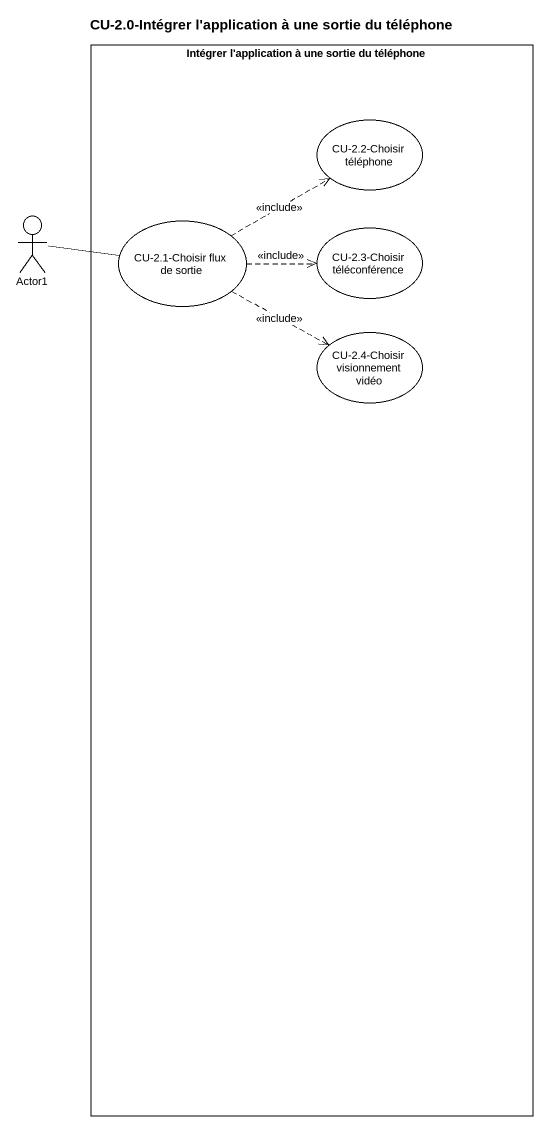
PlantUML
@startuml
title CU-2.0-Intégrer l'application à une sortie du téléphone
rectangle "Intégrer l'application à une sortie du téléphone" as Intégrer_l_application_à {
  usecase "CU-2.2-Choisir téléphone" as CU_2_2_Choisir_téléphone
  usecase "CU-2.1-Choisir flux de sortie" as CU_2_1_Choisir_flux_de
  usecase "CU-2.3-Choisir téléconférence" as CU_2_3_Choisir
  usecase "CU-2.4-Choisir visionnement vidéo" as CU_2_4_Choisir_visionnement
}
actor Actor1
Actor1 -right- CU_2_1_Choisir_flux_de
CU_2_1_Choisir_flux_de .right.> CU_2_2_Choisir_téléphone : <<include>>
CU_2_1_Choisir_flux_de .right.> CU_2_3_Choisir : <<include>>
CU_2_1_Choisir_flux_de .right.> CU_2_4_Choisir_visionnement : <<include>>
@enduml
